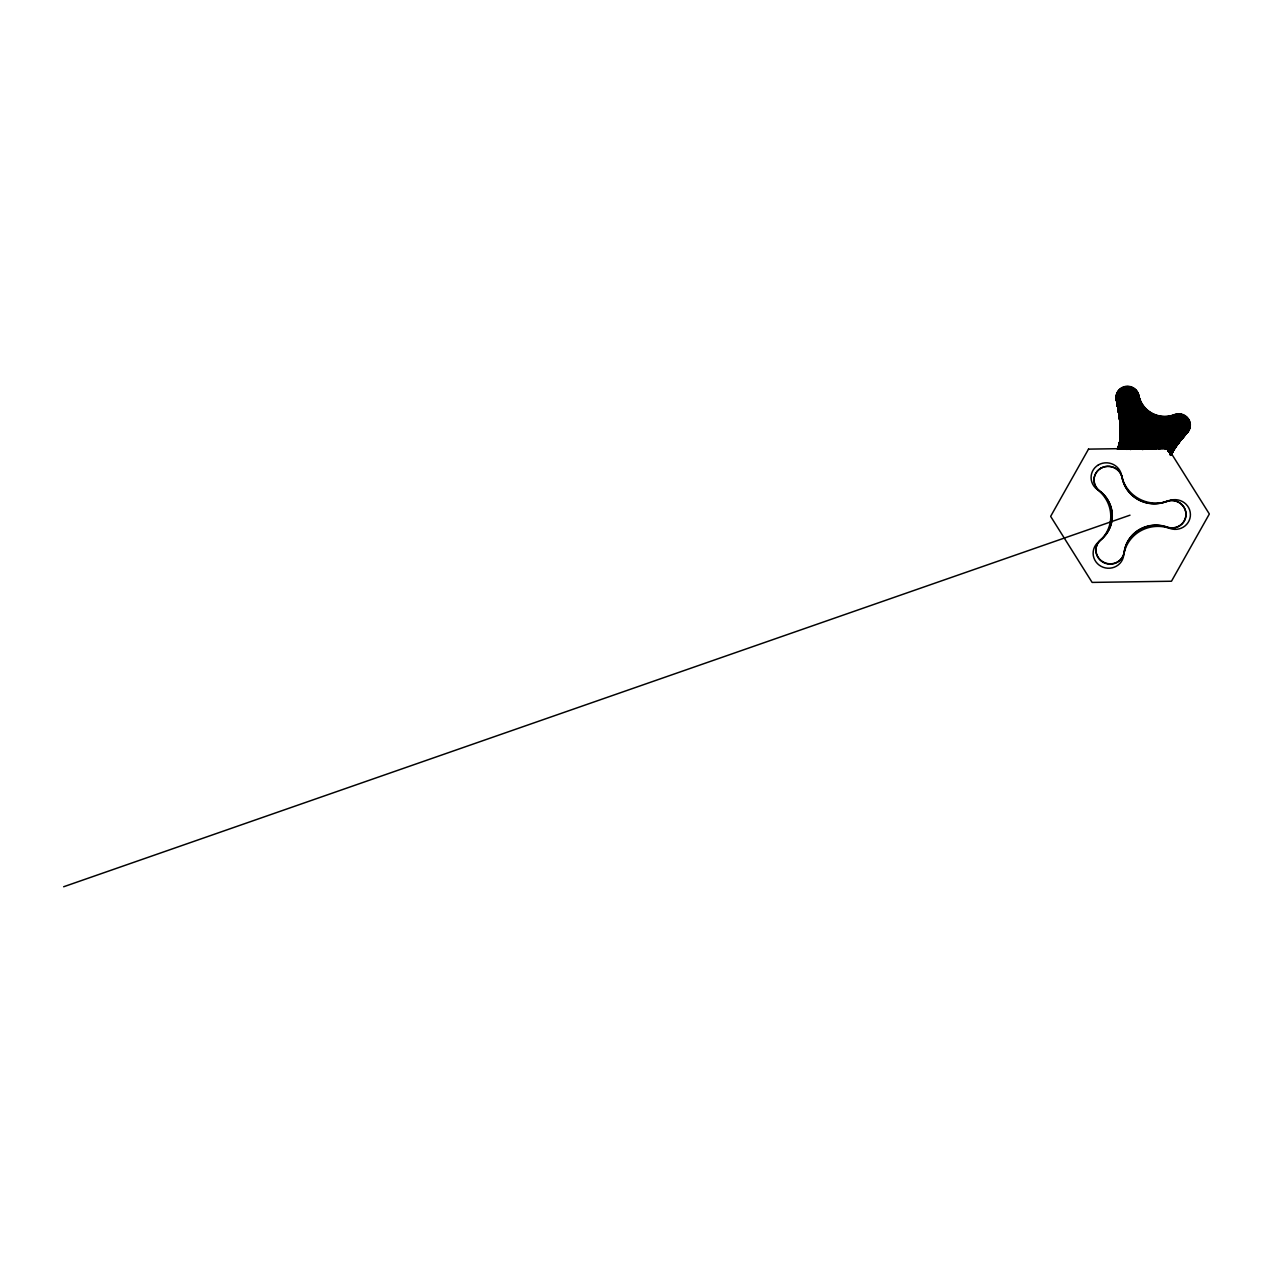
<?xml version="1.0" encoding="UTF-8"?>
<svg xmlns="http://www.w3.org/2000/svg" width="1273" height="1273" viewBox="0 0 1273 1273"><rect width="100%" height="100%" fill="white"/><g stroke="black" fill="none" stroke-linecap="round" stroke-linejoin="round"><path stroke-width="1.5" d="M63.65 886.756L1129.994 515.183M1121.29 448.733A8.72 8.434 9.6 0 1 1123.884 448.685A17.456 16.899 9.6 0 0 1122.722 447.969A7.67 7.431 9.6 0 1 1123.391 435.732A7.67 7.431 9.6 0 1 1134.927 440.84A17.456 16.899 9.6 0 0 1138.778 448.733M1120.733 448.717A8.688 8.418 9.6 0 1 1125.221 448.812M1119.683 448.828A8.64 8.37 9.6 0 1 1125.969 448.717M1126.7 448.669A8.593 8.322 9.6 0 0 1119.285 448.796A7.733 7.495 9.6 0 1 1124.6 439.153A7.733 7.495 9.6 0 1 1134.132 445.152A17.615 17.042 9.6 0 0 1135.277 448.796M1127.401 448.669A8.545 8.274 9.6 0 0 1118.903 448.812A7.765 7.511 9.6 0 1 1124.727 439.694A7.765 7.511 9.6 0 1 1134.004 445.773A17.663 17.09 9.6 0 0 1134.673 448.223M1118.537 448.844A8.497 8.227 9.6 0 1 1128.085 448.685M1118.712 448.542A8.45 8.179 9.6 0 1 1128.721 448.748M1118.315 448.764A8.434 8.163 9.6 0 1 1128.769 448.589M1150.267 448.605A20.989 20.32 9.6 0 1 1166.768 447.762A9.229 8.927 9.6 0 0 1179.069 439.233A9.229 8.927 9.6 0 0 1166.307 431.086A20.989 20.32 9.6 0 1 1137.648 415.698A9.229 8.927 9.6 0 0 1123.757 409.556A9.229 8.927 9.6 0 0 1122.977 424.259A20.989 20.32 9.6 0 1 1129.374 448.748A8.402 8.131 9.6 0 0 1118.394 448.621A7.797 7.543 9.6 0 1 1125.093 440.378A7.797 7.543 9.6 0 1 1133.845 446.568A17.742 17.17 9.6 0 0 1134.514 449.051M1118.012 448.86A8.386 8.115 9.6 0 1 1129.374 448.669M1118.187 448.542A8.338 8.068 9.6 0 1 1129.947 448.78A20.527 19.859 9.6 0 0 1123.152 426.169M1168.296 451.279A8.8 8.513 9.6 0 0 1176.618 441.047A8.8 8.513 9.6 0 0 1164.652 434.857A20.018 19.366 9.6 0 1 1137.314 420.185A8.8 8.513 9.6 0 0 1124.075 414.314A8.8 8.513 9.6 0 0 1123.327 428.349A20.018 19.366 9.6 0 1 1130.424 449.003A8.306 8.036 9.6 0 0 1117.933 448.653A7.877 7.622 9.6 0 1 1133.527 447.953A17.917 17.345 9.6 0 0 1133.813 449.21M1133.352 448.717A7.924 7.67 9.6 0 0 1117.71 448.971A8.274 8.02 9.6 0 1 1130.535 448.748M1133.129 448.526A7.956 7.702 9.6 0 0 1117.662 448.78A8.195 7.94 9.6 0 1 1131.124 448.557M1131.554 448.717A8.163 7.893 9.6 0 0 1117.471 448.939A8.004 7.749 9.6 0 1 1132.779 448.717M1132.063 448.542A8.099 7.829 9.6 0 0 1117.519 448.78A8.147 7.877 9.6 0 1 1131.904 449.051M1132.015 448.701A8.115 7.845 9.6 0 0 1117.439 448.955A8.052 7.797 9.6 0 1 1132.413 448.717M1133.304 448.908A7.94 7.686 9.6 0 0 1117.742 448.605A8.084 7.813 9.6 0 1 1132.365 448.892M1117.535 448.78A8.036 7.781 9.6 0 1 1132.461 448.526M1117.614 448.605A8.02 7.765 9.6 0 1 1132.731 448.892M1117.583 448.78A8.004 7.733 9.6 0 1 1132.827 448.526M1117.583 448.971A7.972 7.702 9.6 0 1 1133.081 448.717M1133.447 448.335A7.893 7.638 9.6 0 0 1117.853 448.589A8.243 7.972 9.6 0 1 1131.013 448.892A19.286 18.665 9.6 0 0 1123.518 431.802M1118.012 448.573A7.861 7.606 9.6 0 1 1133.575 447.762M1118.124 448.748A7.845 7.59 9.6 0 1 1125.157 441.094A7.845 7.59 9.6 0 1 1133.67 447.364A17.838 17.265 9.6 0 0 1133.957 448.621M1133.909 448.812A17.87 17.281 9.6 0 1 1133.622 447.555M1118.299 448.923A7.813 7.558 9.6 0 1 1124.982 440.76A7.813 7.558 9.6 0 1 1133.75 446.966M1134.466 449.242A17.758 17.186 9.6 0 1 1133.797 446.775A7.813 7.558 9.6 0 0 1125.03 440.569A7.813 7.558 9.6 0 0 1118.362 448.717M1118.553 448.876A7.797 7.543 9.6 0 1 1124.855 440.219A7.797 7.543 9.6 0 1 1133.877 446.377M1134.593 448.637A17.695 17.138 9.6 0 1 1133.925 446.171A7.781 7.527 9.6 0 0 1124.918 440.028A7.781 7.527 9.6 0 0 1118.617 448.669A8.481 8.195 9.6 0 1 1128.658 448.892A21.418 20.718 9.6 0 0 1122.802 422.604A9.404 9.102 9.6 0 1 1123.613 407.599A9.404 9.102 9.6 0 1 1137.776 413.868A21.418 20.718 9.6 0 0 1167.007 429.558A9.404 9.102 9.6 0 1 1180.023 437.88A9.404 9.102 9.6 0 1 1167.468 446.568A21.418 20.718 9.6 0 0 1147.689 449.162M1118.919 448.605A7.749 7.511 9.6 0 1 1124.791 439.487A7.749 7.511 9.6 0 1 1134.052 445.566A17.647 17.074 9.6 0 0 1135.182 449.21M1119.253 448.51A7.733 7.479 9.6 0 1 1124.648 438.946A7.733 7.479 9.6 0 1 1134.179 444.945A17.599 17.026 9.6 0 0 1135.309 448.589M1135.389 448.16A17.567 16.995 9.6 0 1 1134.259 444.532A7.718 7.479 9.6 0 0 1124.473 438.612A7.718 7.479 9.6 0 0 1119.556 448.621A11.33 10.964 9.6 0 1 1121.799 446.075A25.683 24.855 9.6 0 0 1120.797 407.551A11.282 10.916 9.6 0 1 1121.768 389.57A11.282 10.916 9.6 0 1 1138.746 397.081A25.683 24.855 9.6 0 0 1173.817 415.905A11.282 10.916 9.6 0 1 1189.412 425.866A11.282 10.916 9.6 0 1 1174.358 436.305M1119.842 448.908A7.718 7.463 9.6 0 1 1124.25 438.501A7.718 7.463 9.6 0 1 1134.307 444.325A17.551 16.995 9.6 0 0 1135.993 449.098M1120.224 448.971A7.702 7.463 9.6 0 1 1124.075 438.167A7.702 7.463 9.6 0 1 1134.386 443.895A17.536 16.963 9.6 0 0 1136.073 448.669M1136.025 448.892A17.536 16.979 9.6 0 1 1134.338 444.118M1120.272 448.764A7.702 7.447 9.6 0 1 1124.123 437.96A7.702 7.447 9.6 0 1 1134.418 443.688A17.52 16.963 9.6 0 0 1136.105 448.462M1120.686 448.796A7.686 7.447 9.6 0 1 1123.948 437.641A7.686 7.447 9.6 0 1 1134.498 443.259A17.504 16.931 9.6 0 0 1136.821 449.13M1120.733 448.573A7.686 7.447 9.6 0 1 1123.995 437.435A7.686 7.447 9.6 0 1 1134.545 443.052A17.488 16.931 9.6 0 0 1136.869 448.908M1136.9 448.685A17.488 16.931 9.6 0 1 1134.577 442.829A7.686 7.431 9.6 0 0 1123.773 437.323A7.686 7.431 9.6 0 0 1121.131 448.796A10.948 10.598 9.6 0 1 1122.197 447.666A24.823 24.028 9.6 0 0 1121.227 410.431A10.916 10.566 9.6 0 1 1122.15 393.039A10.916 10.566 9.6 0 1 1138.571 400.295A24.823 24.028 9.6 0 0 1172.481 418.499A10.916 10.566 9.6 0 1 1187.55 428.142A10.916 10.566 9.6 0 1 1173.006 438.23A24.823 24.028 9.6 0 0 1143.377 448.319A17.583 17.01 9.6 0 1 1135.516 437.116A7.733 7.479 9.6 0 0 1123.884 431.961A7.733 7.479 9.6 0 0 1123.216 444.277A17.583 17.01 9.6 0 1 1127.56 449.003M1121.593 448.78A7.686 7.431 9.6 0 1 1123.598 437.005A8.084 7.813 9.6 0 1 1124.298 424.1A8.084 7.813 9.6 0 1 1136.455 429.462A18.379 17.774 9.6 0 0 1161.549 442.94A8.084 7.813 9.6 0 1 1171.096 454.97A8.036 7.781 9.6 0 0 1161.39 443.418A18.299 17.711 9.6 0 1 1136.391 430.003A8.036 7.781 9.6 0 0 1124.298 424.641A8.036 7.781 9.6 0 0 1123.613 437.466A18.299 17.711 9.6 0 1 1130.504 448.526M1136.98 448.239A17.472 16.915 9.6 0 1 1134.657 442.399A7.686 7.431 9.6 0 0 1123.598 437.005A18.379 17.774 9.6 0 1 1130.726 449.385M1122.086 448.717A7.67 7.431 9.6 0 1 1123.438 436.703A7.67 7.431 9.6 0 1 1134.736 441.954A17.472 16.899 9.6 0 0 1137.776 448.86M1122.579 448.86A7.67 7.431 9.6 0 1 1123.232 436.623A7.67 7.431 9.6 0 1 1134.784 441.731A17.472 16.899 9.6 0 0 1137.823 448.637M1122.659 448.414A7.67 7.431 9.6 0 1 1123.311 436.178A7.67 7.431 9.6 0 1 1134.864 441.285A17.456 16.899 9.6 0 0 1138.698 449.178M1123.693 449.003A17.456 16.899 9.6 0 0 1122.691 448.191A7.67 7.431 9.6 0 1 1123.343 435.955A7.67 7.431 9.6 0 1 1134.895 441.063A17.456 16.899 9.6 0 0 1138.73 448.955M1135.007 440.394A7.67 7.431 9.6 0 0 1123.454 435.271A7.67 7.431 9.6 0 0 1122.802 447.507A17.472 16.899 9.6 0 1 1123.804 448.319A23.98 23.216 9.6 0 0 1121.624 413.295A10.55 10.2 9.6 0 1 1122.531 396.492A10.55 10.2 9.6 0 1 1138.396 403.509A23.98 23.216 9.6 0 0 1171.16 421.092A10.55 10.2 9.6 0 1 1185.72 430.401A10.55 10.2 9.6 0 1 1171.669 440.156A23.98 23.216 9.6 0 0 1144.093 448.335M1122.77 447.73A17.456 16.899 9.6 0 1 1123.773 448.542M1138.81 448.51A17.456 16.899 9.6 0 1 1134.975 440.617M1124.775 448.971A17.472 16.899 9.6 0 0 1122.834 447.284A7.67 7.431 9.6 0 1 1123.486 435.048A7.67 7.431 9.6 0 1 1135.039 440.156A17.472 16.899 9.6 0 0 1139.765 448.987M1122.866 447.062A7.686 7.431 9.6 0 1 1123.534 434.809A7.686 7.431 9.6 0 1 1135.086 439.933A17.472 16.915 9.6 0 0 1139.796 448.764M1122.913 446.823A17.472 16.915 9.6 0 1 1124.839 448.526M1124.871 448.287A17.488 16.915 9.6 0 0 1122.945 446.6A7.686 7.431 9.6 0 1 1123.598 434.348A8.259 7.988 9.6 0 1 1124.314 421.252A8.259 7.988 9.6 0 1 1136.741 426.741A18.793 18.188 9.6 0 0 1162.408 440.522M1139.876 448.319A17.488 16.915 9.6 0 1 1135.15 439.471A7.686 7.431 9.6 0 0 1123.598 434.348A18.793 18.188 9.6 0 1 1130.949 448.462A19.079 18.459 9.6 0 0 1123.566 432.852A8.386 8.115 9.6 0 1 1124.282 419.485A8.386 8.115 9.6 0 1 1136.9 425.071A19.079 18.459 9.6 0 0 1162.949 439.058A8.386 8.115 9.6 0 1 1173.626 442.972A8.386 8.115 9.6 0 1 1170.571 453.554M1125.778 449.003A17.488 16.931 9.6 0 0 1122.977 446.377A7.686 7.431 9.6 0 1 1123.629 434.125A8.274 8.02 9.6 0 1 1124.298 420.949A8.274 8.02 9.6 0 1 1136.757 426.471A18.84 18.236 9.6 0 0 1162.488 440.283A8.274 8.02 9.6 0 1 1170.524 454.254M1140.847 448.955A17.488 16.931 9.6 0 1 1135.198 439.233A7.686 7.431 9.6 0 0 1123.629 434.125A18.84 18.236 9.6 0 1 1130.965 448.239A19.445 18.809 9.6 0 0 1123.486 431.006A8.545 8.274 9.6 0 1 1124.218 417.385A8.545 8.274 9.6 0 1 1137.075 423.082A19.445 18.809 9.6 0 0 1163.617 437.339A8.545 8.274 9.6 0 1 1174.772 441.874A8.545 8.274 9.6 0 1 1170.253 452.663M1140.926 448.494A17.504 16.931 9.6 0 1 1135.261 438.771A7.686 7.447 9.6 0 0 1123.693 433.647A7.686 7.447 9.6 0 0 1123.025 445.916A17.504 16.931 9.6 0 1 1125.841 448.557M1170.348 453.968A8.338 8.068 9.6 0 0 1173.372 443.434A8.338 8.068 9.6 0 0 1162.758 439.551A18.984 18.363 9.6 0 1 1136.837 425.628A8.338 8.068 9.6 0 0 1124.282 420.074A8.338 8.068 9.6 0 0 1123.582 433.377A7.702 7.447 9.6 0 0 1123.057 445.677A17.52 16.947 9.6 0 1 1125.873 448.319M1123.725 433.409A7.702 7.447 9.6 0 1 1135.293 438.533A17.52 16.947 9.6 0 0 1141.976 449.083M1142.008 448.844A17.52 16.963 9.6 0 1 1135.341 438.294A7.702 7.447 9.6 0 0 1123.741 433.17A7.702 7.447 9.6 0 0 1123.088 445.455A17.52 16.963 9.6 0 1 1126.685 449.098A22.389 21.657 9.6 0 0 1122.388 418.96A9.834 9.516 9.6 0 1 1123.232 403.286A9.834 9.516 9.6 0 1 1138.03 409.842A22.389 21.657 9.6 0 0 1168.598 426.248A9.834 9.516 9.6 0 1 1182.187 434.936A9.834 9.516 9.6 0 1 1169.075 444.022A22.389 21.657 9.6 0 0 1145.668 449.003A17.631 17.058 9.6 0 1 1135.611 436.384A7.749 7.495 9.6 0 0 1123.948 431.229A7.749 7.495 9.6 0 0 1123.295 443.577A17.631 17.058 9.6 0 1 1127.639 448.303A22.23 21.514 9.6 0 0 1122.452 419.533A9.77 9.452 9.6 0 1 1123.279 403.955A9.77 9.452 9.6 0 1 1137.982 410.463A22.23 21.514 9.6 0 0 1168.343 426.757A9.77 9.452 9.6 0 1 1181.853 435.382A9.77 9.452 9.6 0 1 1168.821 444.42A22.23 21.514 9.6 0 0 1146.893 448.176M1123.152 444.977A7.718 7.463 9.6 0 1 1123.804 432.693A7.718 7.463 9.6 0 1 1135.405 437.832M1123.12 445.216A17.536 16.963 9.6 0 1 1126.716 448.86M1142.056 448.621A17.536 16.963 9.6 0 1 1135.373 438.071M1126.78 448.398A17.551 16.995 9.6 0 0 1123.168 444.754A7.718 7.463 9.6 0 1 1123.836 432.454A7.718 7.463 9.6 0 1 1135.436 437.594A17.551 16.995 9.6 0 0 1143.202 448.892M1127.528 449.242A17.567 16.995 9.6 0 0 1123.2 444.516A7.718 7.479 9.6 0 1 1123.852 432.215A7.718 7.479 9.6 0 1 1135.468 437.355A17.567 16.995 9.6 0 0 1143.249 448.653M1123.247 444.054A7.733 7.479 9.6 0 1 1123.9 431.722A7.733 7.479 9.6 0 1 1135.548 436.862A17.599 17.026 9.6 0 0 1144.443 448.844M1144.491 448.621A17.615 17.042 9.6 0 1 1135.58 436.623A7.733 7.495 9.6 0 0 1123.932 431.467A7.733 7.495 9.6 0 0 1123.263 443.816A17.615 17.042 9.6 0 1 1127.607 448.542A22.15 21.434 9.6 0 0 1122.484 419.804A9.738 9.42 9.6 0 1 1123.311 404.289A9.738 9.42 9.6 0 1 1137.967 410.765A22.15 21.434 9.6 0 0 1168.216 427.012A9.738 9.42 9.6 0 1 1181.678 435.621A9.738 9.42 9.6 0 1 1168.694 444.611A22.15 21.434 9.6 0 0 1146.83 448.351M1167.787 450.706A7.749 7.495 9.6 0 1 1168.216 451.088M1128.308 449.194A17.647 17.074 9.6 0 0 1123.311 443.338A7.749 7.511 9.6 0 1 1123.979 430.974A7.749 7.511 9.6 0 1 1135.643 436.146A17.647 17.074 9.6 0 0 1145.748 448.733A22.453 21.736 9.6 0 1 1169.203 443.831A9.866 9.547 9.6 0 0 1182.362 434.714A9.866 9.547 9.6 0 0 1168.725 425.994A22.453 21.736 9.6 0 1 1138.046 409.524A9.866 9.547 9.6 0 0 1123.2 402.952A9.866 9.547 9.6 0 0 1122.356 418.69A22.453 21.736 9.6 0 1 1126.685 449.019A22.532 21.816 9.6 0 0 1122.309 418.403A9.898 9.579 9.6 0 1 1123.152 402.618A9.898 9.579 9.6 0 1 1138.062 409.206A22.532 21.816 9.6 0 0 1168.837 425.723A9.898 9.579 9.6 0 1 1182.537 434.475A9.898 9.579 9.6 0 1 1169.33 443.641M1164.286 448.701A7.749 7.511 9.6 0 0 1160.849 448.733A20.336 19.668 9.6 0 0 1155.9 448.717M1167.85 450.467A7.749 7.511 9.6 0 1 1169.616 452.695M1135.675 435.891A7.765 7.511 9.6 0 0 1123.995 430.72A7.765 7.511 9.6 0 0 1123.343 443.099A17.663 17.09 9.6 0 1 1128.324 448.955M1147.053 448.748A17.679 17.106 9.6 0 1 1135.707 435.652A7.765 7.527 9.6 0 0 1124.027 430.481A7.765 7.527 9.6 0 0 1123.359 442.861A17.679 17.106 9.6 0 1 1128.355 448.733M1159.862 448.605A7.765 7.527 9.6 0 1 1170.571 454.922A8.179 7.924 9.6 0 0 1162.058 441.492A18.618 18.013 9.6 0 1 1136.63 427.839A8.179 7.924 9.6 0 0 1124.314 422.397A8.179 7.924 9.6 0 0 1123.613 435.446A18.618 18.013 9.6 0 1 1130.901 449.353A18.888 18.268 9.6 0 0 1123.598 433.886A8.306 8.036 9.6 0 1 1124.298 420.663A8.306 8.036 9.6 0 1 1136.789 426.184A18.888 18.268 9.6 0 0 1162.583 440.028A8.306 8.036 9.6 0 1 1170.635 454.047M1128.371 448.494A17.695 17.138 9.6 0 0 1123.375 442.622A7.781 7.527 9.6 0 1 1124.043 430.226A7.781 7.527 9.6 0 1 1135.755 435.398A17.695 17.138 9.6 0 0 1148.341 448.923M1158.701 448.812A17.695 17.138 9.6 0 0 1159.926 448.382A7.781 7.527 9.6 0 1 1170.683 455.257A8.099 7.829 9.6 0 0 1161.628 442.702A18.411 17.822 9.6 0 1 1136.487 429.208A8.099 7.829 9.6 0 0 1124.314 423.814A8.099 7.829 9.6 0 0 1123.613 436.719A18.411 17.822 9.6 0 1 1130.742 449.162A19.604 18.984 9.6 0 0 1123.438 430.21A8.625 8.338 9.6 0 1 1124.17 416.478A8.625 8.338 9.6 0 1 1137.139 422.222M1123.391 442.383A7.797 7.543 9.6 0 1 1124.059 429.972A7.797 7.543 9.6 0 1 1135.787 435.159A17.727 17.154 9.6 0 0 1148.389 448.701M1158.748 448.573A17.727 17.154 9.6 0 0 1159.989 448.144A7.797 7.543 9.6 0 1 1170.746 455.034M1135.818 434.905A7.797 7.543 9.6 0 0 1124.075 429.717A7.797 7.543 9.6 0 0 1123.407 442.145A17.742 17.17 9.6 0 1 1128.976 449.194M1160.053 447.905A7.797 7.543 9.6 0 1 1170.826 455.368M1129.008 448.955A17.758 17.186 9.6 0 0 1123.423 441.906A7.813 7.558 9.6 0 1 1124.091 429.462A7.813 7.558 9.6 0 1 1135.85 434.65A17.758 17.186 9.6 0 0 1160.117 447.682A7.813 7.558 9.6 0 1 1170.889 455.145A8.052 7.797 9.6 0 0 1161.469 443.179A18.331 17.742 9.6 0 1 1136.423 429.733A8.052 7.797 9.6 0 0 1124.298 424.37A8.052 7.797 9.6 0 0 1123.613 437.212A18.331 17.742 9.6 0 1 1130.519 448.303M1123.438 441.667A7.813 7.558 9.6 0 1 1124.107 429.192A7.813 7.558 9.6 0 1 1135.882 434.411A17.79 17.217 9.6 0 0 1160.18 447.444A7.813 7.558 9.6 0 1 1170.969 454.922A8.115 7.845 9.6 0 0 1161.708 442.463A18.459 17.854 9.6 0 1 1136.518 428.937A8.115 7.845 9.6 0 0 1124.314 423.527A8.115 7.845 9.6 0 0 1123.613 436.464M1129.056 448.494A17.806 17.233 9.6 0 0 1123.454 441.413A7.829 7.574 9.6 0 1 1124.123 428.937A7.829 7.574 9.6 0 1 1135.914 434.157A17.806 17.233 9.6 0 0 1160.244 447.205M1129.071 448.271A17.838 17.265 9.6 0 0 1123.47 441.174A7.845 7.59 9.6 0 1 1124.139 428.683A7.845 7.59 9.6 0 1 1135.946 433.902A17.838 17.265 9.6 0 0 1160.308 446.982A7.845 7.59 9.6 0 1 1171.08 455.034A8.02 7.765 9.6 0 0 1161.31 443.656M1129.581 449.003A17.886 17.313 9.6 0 0 1123.502 440.697A7.861 7.606 9.6 0 1 1124.17 428.158A7.861 7.606 9.6 0 1 1136.009 433.393M1135.977 433.647A17.87 17.281 9.6 0 0 1160.371 446.743A7.845 7.59 9.6 0 1 1171.065 455.368A7.988 7.718 9.6 0 0 1161.087 444.372A18.156 17.567 9.6 0 1 1136.28 431.07A7.988 7.718 9.6 0 0 1124.266 425.755A7.988 7.718 9.6 0 0 1123.598 438.469M1160.435 446.505A7.861 7.606 9.6 0 1 1171.16 455.145A8.004 7.733 9.6 0 0 1161.151 444.134A18.188 17.599 9.6 0 1 1136.312 430.799A8.004 7.733 9.6 0 0 1124.282 425.468A8.004 7.733 9.6 0 0 1123.598 438.214A18.188 17.599 9.6 0 1 1130.44 449.226M1129.612 448.78A17.917 17.345 9.6 0 0 1123.518 440.442A7.877 7.622 9.6 0 1 1124.186 427.887A7.877 7.622 9.6 0 1 1136.041 433.138A17.917 17.345 9.6 0 0 1160.499 446.266M1129.628 448.542A17.949 17.361 9.6 0 0 1123.534 440.203A7.893 7.638 9.6 0 1 1124.202 427.633A7.893 7.638 9.6 0 1 1136.073 432.884A17.949 17.361 9.6 0 0 1160.578 446.027A7.893 7.638 9.6 0 1 1171.192 455.257A7.956 7.702 9.6 0 0 1160.928 444.85A18.093 17.504 9.6 0 1 1136.216 431.595A7.956 7.702 9.6 0 0 1124.25 426.296A7.956 7.702 9.6 0 0 1123.582 438.962M1129.644 448.303A17.965 17.392 9.6 0 0 1123.534 439.949A7.893 7.638 9.6 0 1 1124.218 427.362A7.893 7.638 9.6 0 1 1136.105 432.629A17.965 17.392 9.6 0 0 1160.642 445.805A7.893 7.638 9.6 0 1 1171.271 455.034A7.972 7.702 9.6 0 0 1161.008 444.611A18.124 17.536 9.6 0 1 1136.248 431.324M1160.721 445.566A17.997 17.424 9.6 0 1 1136.137 432.359A7.909 7.654 9.6 0 0 1124.218 427.091A7.909 7.654 9.6 0 0 1123.55 439.71A17.997 17.424 9.6 0 1 1130.042 449.321A20.336 19.668 9.6 0 0 1123.216 426.996A8.943 8.64 9.6 0 1 1123.979 412.754A8.943 8.64 9.6 0 1 1137.426 418.706A20.336 19.668 9.6 0 0 1165.193 433.6M1160.785 445.327A7.924 7.67 9.6 0 1 1171.271 455.129M1136.168 432.104A7.924 7.67 9.6 0 0 1124.234 426.837A7.924 7.67 9.6 0 0 1123.566 439.456A18.029 17.456 9.6 0 1 1130.074 449.098A20.4 19.732 9.6 0 0 1123.2 426.726A8.959 8.672 9.6 0 1 1123.964 412.436A8.959 8.672 9.6 0 1 1137.441 418.403A20.4 19.732 9.6 0 0 1165.304 433.345A8.959 8.672 9.6 0 1 1177.605 440.299A8.959 8.672 9.6 0 1 1167.675 450.021M1130.09 448.86A18.061 17.472 9.6 0 0 1123.566 439.217A7.94 7.686 9.6 0 1 1124.25 426.566A7.94 7.686 9.6 0 1 1136.184 431.849A18.061 17.472 9.6 0 0 1160.865 445.089A7.94 7.686 9.6 0 1 1171.367 454.907A8.004 7.749 9.6 0 0 1161.231 443.895A18.22 17.631 9.6 0 1 1136.343 430.529A8.004 7.749 9.6 0 0 1124.282 425.198A8.004 7.749 9.6 0 0 1123.598 437.976A18.22 17.631 9.6 0 1 1130.472 448.987M1123.582 438.724A18.124 17.536 9.6 0 1 1130.122 448.398M1136.375 430.274A8.02 7.765 9.6 0 0 1124.298 424.927A8.02 7.765 9.6 0 0 1123.613 437.721A18.268 17.679 9.6 0 1 1130.488 448.764M1130.774 448.701A18.49 17.902 9.6 0 0 1123.613 436.209A8.131 7.861 9.6 0 1 1124.314 423.257A8.131 7.861 9.6 0 1 1136.534 428.667A18.49 17.902 9.6 0 0 1161.803 442.224A8.131 7.861 9.6 0 1 1170.603 455.193M1136.566 428.396A8.147 7.877 9.6 0 0 1124.314 422.97A8.147 7.877 9.6 0 0 1123.613 435.955A18.538 17.933 9.6 0 1 1130.79 448.478A19.779 19.143 9.6 0 0 1123.391 429.415A8.688 8.418 9.6 0 1 1124.139 415.555A8.688 8.418 9.6 0 1 1137.219 421.347A19.779 19.143 9.6 0 0 1164.238 435.843A8.688 8.418 9.6 0 1 1175.902 441.365A8.688 8.418 9.6 0 1 1169.123 451.963M1136.598 428.11A18.57 17.981 9.6 0 0 1161.963 441.731A8.163 7.893 9.6 0 1 1170.364 455.161M1161.883 441.97A8.147 7.877 9.6 0 1 1170.714 454.986M1170.364 453.22A8.45 8.179 9.6 0 0 1174.136 442.543A8.45 8.179 9.6 0 0 1163.236 438.326A19.238 18.602 9.6 0 1 1136.964 424.227A8.45 8.179 9.6 0 0 1124.25 418.594A8.45 8.179 9.6 0 0 1123.534 432.072A19.238 18.602 9.6 0 1 1130.917 449.21A18.665 18.061 9.6 0 0 1123.613 435.175A8.195 7.94 9.6 0 1 1124.314 422.111A8.195 7.94 9.6 0 1 1136.646 427.569A18.665 18.061 9.6 0 0 1162.138 441.254A8.195 7.94 9.6 0 1 1170.571 454.732M1123.613 434.92A8.227 7.956 9.6 0 1 1124.314 421.824A8.227 7.956 9.6 0 1 1136.678 427.298A18.697 18.093 9.6 0 0 1162.217 440.999A8.227 7.956 9.6 0 1 1170.683 454.525M1170.603 452.806A8.497 8.227 9.6 0 0 1174.374 442.065A8.497 8.227 9.6 0 0 1163.427 437.832A19.334 18.713 9.6 0 1 1137.028 423.654A8.497 8.227 9.6 0 0 1124.234 417.99A8.497 8.227 9.6 0 0 1123.502 431.547A19.334 18.713 9.6 0 1 1130.933 448.764A18.745 18.14 9.6 0 0 1123.613 434.666A8.243 7.972 9.6 0 1 1124.314 421.538A8.243 7.972 9.6 0 1 1136.709 427.028A18.745 18.14 9.6 0 0 1162.313 440.76A8.243 7.972 9.6 0 1 1170.301 454.684M1123.582 433.632A18.936 18.315 9.6 0 1 1130.981 449.146M1136.821 425.914A18.936 18.315 9.6 0 0 1162.679 439.79A8.322 8.052 9.6 0 1 1170.746 453.84M1130.997 448.717A19.031 18.411 9.6 0 0 1123.566 433.106A8.37 8.099 9.6 0 1 1124.282 419.788A8.37 8.099 9.6 0 1 1136.869 425.357A19.031 18.411 9.6 0 0 1162.854 439.296A8.37 8.099 9.6 0 1 1173.499 443.195A8.37 8.099 9.6 0 1 1170.46 453.761M1131.029 448.271A19.127 18.506 9.6 0 0 1123.55 432.597A8.402 8.131 9.6 0 1 1124.266 419.199A8.402 8.131 9.6 0 1 1136.916 424.784A19.127 18.506 9.6 0 0 1163.045 438.803A8.402 8.131 9.6 0 1 1173.738 442.733A8.402 8.131 9.6 0 1 1170.683 453.331M1123.534 432.327A8.434 8.163 9.6 0 1 1124.266 418.897A8.434 8.163 9.6 0 1 1136.948 424.514A19.175 18.554 9.6 0 0 1163.14 438.564A8.434 8.163 9.6 0 1 1173.865 442.495A8.434 8.163 9.6 0 1 1170.794 453.124M1163.331 438.071A19.286 18.665 9.6 0 1 1136.996 423.941M1123.502 431.276A8.529 8.243 9.6 0 1 1124.218 417.687A8.529 8.243 9.6 0 1 1137.044 423.368A19.381 18.761 9.6 0 0 1163.522 437.578A8.529 8.243 9.6 0 1 1174.502 441.826A8.529 8.243 9.6 0 1 1170.714 452.599M1130.726 449.512A19.493 18.872 9.6 0 0 1123.47 430.751A8.577 8.29 9.6 0 1 1124.202 417.083A8.577 8.29 9.6 0 1 1137.091 422.795A19.493 18.872 9.6 0 0 1163.729 437.085M1123.454 430.481A8.593 8.322 9.6 0 1 1124.186 416.78A8.593 8.322 9.6 0 1 1137.123 422.509A19.556 18.92 9.6 0 0 1163.824 436.846A8.593 8.322 9.6 0 1 1175.154 441.699A8.593 8.322 9.6 0 1 1169.903 452.472M1164.031 436.337A19.668 19.031 9.6 0 1 1137.171 421.936A8.64 8.37 9.6 0 0 1124.154 416.176A8.64 8.37 9.6 0 0 1123.423 429.956A19.668 19.031 9.6 0 1 1130.742 448.876M1163.92 436.591A8.625 8.338 9.6 0 1 1175.393 441.763A8.625 8.338 9.6 0 1 1169.41 452.44M1169.012 452.154A8.672 8.386 9.6 0 0 1175.759 441.588A8.672 8.386 9.6 0 0 1164.127 436.098A19.716 19.079 9.6 0 1 1137.187 421.634A8.672 8.386 9.6 0 0 1124.154 415.873A8.672 8.386 9.6 0 0 1123.407 429.685M1130.758 448.239A19.843 19.206 9.6 0 0 1123.375 429.144A8.72 8.434 9.6 0 1 1124.123 415.253A8.72 8.434 9.6 0 1 1137.235 421.061A19.843 19.206 9.6 0 0 1164.334 435.605A8.72 8.434 9.6 0 1 1176.029 441.126A8.72 8.434 9.6 0 1 1169.25 451.756M1130.424 449.417A19.891 19.254 9.6 0 0 1123.359 428.874A8.752 8.465 9.6 0 1 1124.107 414.934A8.752 8.465 9.6 0 1 1137.266 420.758A19.891 19.254 9.6 0 0 1164.445 435.35M1123.343 428.619A8.768 8.481 9.6 0 1 1124.091 414.632A8.768 8.481 9.6 0 1 1137.282 420.472A19.954 19.318 9.6 0 0 1164.54 435.095A8.768 8.481 9.6 0 1 1176.316 440.665A8.768 8.481 9.6 0 1 1169.489 451.358M1123.295 428.078A8.831 8.545 9.6 0 1 1124.059 414.011A8.831 8.545 9.6 0 1 1137.33 419.883A20.082 19.429 9.6 0 0 1164.763 434.602A8.831 8.545 9.6 0 1 1176.825 441.126A8.831 8.545 9.6 0 1 1167.755 451.072M1130.44 448.589A20.145 19.493 9.6 0 0 1123.279 427.808A8.847 8.561 9.6 0 1 1124.043 413.693A8.847 8.561 9.6 0 1 1137.362 419.581A20.145 19.493 9.6 0 0 1164.859 434.348A8.847 8.561 9.6 0 1 1176.968 440.904A8.847 8.561 9.6 0 1 1167.882 450.865M1130.44 448.382A20.209 19.556 9.6 0 0 1123.263 427.537A8.879 8.593 9.6 0 1 1124.011 413.375A8.879 8.593 9.6 0 1 1137.378 419.294A20.209 19.556 9.6 0 0 1164.97 434.109A8.879 8.593 9.6 0 1 1177.111 440.665A8.879 8.593 9.6 0 1 1167.993 450.674M1130.44 448.176A20.273 19.604 9.6 0 0 1123.232 427.267A8.911 8.625 9.6 0 1 1123.995 413.073A8.911 8.625 9.6 0 1 1137.394 418.992A20.273 19.604 9.6 0 0 1165.081 433.854A8.911 8.625 9.6 0 1 1177.254 440.442A8.911 8.625 9.6 0 1 1168.105 450.467M1154.356 448.796A20.4 19.732 9.6 0 1 1162.551 448.701M1129.978 448.955A20.463 19.795 9.6 0 0 1123.168 426.455A8.991 8.704 9.6 0 1 1123.948 412.118A8.991 8.704 9.6 0 1 1137.473 418.101A20.463 19.795 9.6 0 0 1165.416 433.106M1167.914 449.624A9.022 8.736 9.6 0 0 1177.907 439.837A9.022 8.736 9.6 0 0 1165.511 432.852A20.527 19.859 9.6 0 1 1137.489 417.799M1152.908 448.796A20.527 19.859 9.6 0 1 1164.381 448.653M1129.978 448.557A20.591 19.922 9.6 0 0 1123.12 425.898A9.054 8.752 9.6 0 1 1123.9 411.481A9.054 8.752 9.6 0 1 1137.505 417.512A20.591 19.922 9.6 0 0 1165.638 432.597A9.054 8.752 9.6 0 1 1178.05 439.615A9.054 8.752 9.6 0 1 1168.041 449.417M1152.972 448.605A20.591 19.922 9.6 0 1 1166.068 448.955M1129.978 448.351A20.654 19.986 9.6 0 0 1123.104 425.628A9.07 8.784 9.6 0 1 1123.884 411.163A9.07 8.784 9.6 0 1 1137.537 417.21A20.654 19.986 9.6 0 0 1165.75 432.343A9.07 8.784 9.6 0 1 1178.209 439.392A9.07 8.784 9.6 0 1 1168.153 449.226M1151.54 448.733A20.718 20.05 9.6 0 1 1166.307 448.557A9.102 8.816 9.6 0 0 1178.448 440.14A9.102 8.816 9.6 0 0 1165.861 432.088A20.718 20.05 9.6 0 1 1137.553 416.908A9.102 8.816 9.6 0 0 1123.852 410.845A9.102 8.816 9.6 0 0 1123.072 425.357A20.718 20.05 9.6 0 1 1129.978 448.144M1129.39 449.337A20.782 20.113 9.6 0 0 1123.057 425.087A9.134 8.847 9.6 0 1 1123.836 410.527A9.134 8.847 9.6 0 1 1137.585 416.605A20.782 20.113 9.6 0 0 1165.973 431.833A9.134 8.847 9.6 0 1 1178.591 439.917A9.134 8.847 9.6 0 1 1166.418 448.351A20.782 20.113 9.6 0 0 1151.619 448.542M1129.39 449.13A20.861 20.177 9.6 0 0 1123.025 424.8A9.166 8.863 9.6 0 1 1123.804 410.192A9.166 8.863 9.6 0 1 1137.601 416.303A20.861 20.177 9.6 0 0 1166.084 431.595A9.166 8.863 9.6 0 1 1178.75 439.694A9.166 8.863 9.6 0 1 1166.529 448.16A20.861 20.177 9.6 0 0 1150.14 449.003M1129.39 448.939A20.925 20.241 9.6 0 0 1122.993 424.53A9.197 8.895 9.6 0 1 1123.788 409.874A9.197 8.895 9.6 0 1 1137.616 416A20.925 20.241 9.6 0 0 1166.195 431.34A9.197 8.895 9.6 0 1 1178.909 439.456A9.197 8.895 9.6 0 1 1166.641 447.953M1129.374 448.542A21.052 20.384 9.6 0 0 1122.945 423.989A9.261 8.959 9.6 0 1 1123.741 409.222A9.261 8.959 9.6 0 1 1137.664 415.396A21.052 20.384 9.6 0 0 1166.434 430.831A9.261 8.959 9.6 0 1 1179.228 439.01A9.261 8.959 9.6 0 1 1166.88 447.571A21.052 20.384 9.6 0 0 1150.331 448.414M1129.374 448.351A21.132 20.448 9.6 0 0 1122.913 423.702A9.293 8.991 9.6 0 1 1123.709 408.904A9.293 8.991 9.6 0 1 1137.68 415.093A21.132 20.448 9.6 0 0 1166.545 430.576A9.293 8.991 9.6 0 1 1179.371 438.787A9.293 8.991 9.6 0 1 1166.991 447.364A21.132 20.448 9.6 0 0 1148.898 449.019M1129.358 448.16A21.195 20.511 9.6 0 0 1122.897 423.432A9.325 9.022 9.6 0 1 1123.693 408.585A9.325 9.022 9.6 0 1 1137.712 414.775A21.195 20.511 9.6 0 0 1166.657 430.322M1148.962 448.828A21.195 20.511 9.6 0 1 1167.118 447.173M1128.658 449.337A21.275 20.591 9.6 0 0 1122.866 423.161A9.357 9.054 9.6 0 1 1123.661 408.251A9.357 9.054 9.6 0 1 1137.728 414.473A21.275 20.591 9.6 0 0 1166.784 430.067A9.357 9.054 9.6 0 1 1179.705 438.326A9.357 9.054 9.6 0 1 1167.23 446.966A21.275 20.591 9.6 0 0 1149.026 448.621A21.339 20.654 9.6 0 1 1167.357 446.775A9.372 9.07 9.6 0 0 1179.864 438.103A9.372 9.07 9.6 0 0 1166.895 429.813A21.339 20.654 9.6 0 1 1137.744 414.171A9.372 9.07 9.6 0 0 1123.629 407.933A9.372 9.07 9.6 0 0 1122.834 422.875A21.339 20.654 9.6 0 1 1128.642 449.146M1128.626 448.764A21.482 20.798 9.6 0 0 1122.77 422.318A9.436 9.134 9.6 0 1 1123.582 407.265A9.436 9.134 9.6 0 1 1137.791 413.566A21.482 20.798 9.6 0 0 1167.134 429.303A9.436 9.134 9.6 0 1 1180.182 437.657A9.436 9.134 9.6 0 1 1167.596 446.377A21.482 20.798 9.6 0 0 1147.753 448.971M1128.61 448.573A21.561 20.861 9.6 0 0 1122.738 422.047A9.468 9.166 9.6 0 1 1123.55 406.946A9.468 9.166 9.6 0 1 1137.807 413.248A21.561 20.861 9.6 0 0 1167.246 429.049A9.468 9.166 9.6 0 1 1180.342 437.419A9.468 9.166 9.6 0 1 1167.707 446.186A21.561 20.861 9.6 0 0 1147.8 448.796M1122.675 421.49A9.532 9.229 9.6 0 1 1123.502 406.278A9.532 9.229 9.6 0 1 1137.855 412.627A21.705 21.005 9.6 0 0 1167.484 428.54M1122.706 421.761A21.625 20.925 9.6 0 1 1128.61 448.382M1137.823 412.945A21.625 20.925 9.6 0 0 1167.373 428.794A9.5 9.197 9.6 0 1 1180.517 437.196A9.5 9.197 9.6 0 1 1167.834 445.98M1147.912 448.414A21.705 21.005 9.6 0 1 1167.962 445.789M1127.767 449.353A21.784 21.068 9.6 0 0 1122.643 421.204A9.579 9.261 9.6 0 1 1123.47 405.96A9.579 9.261 9.6 0 1 1137.871 412.325A21.784 21.068 9.6 0 0 1167.612 428.285A9.579 9.261 9.6 0 1 1180.835 436.75A9.579 9.261 9.6 0 1 1168.073 445.598A21.784 21.068 9.6 0 0 1147.96 448.223M1127.751 449.162A21.848 21.148 9.6 0 0 1122.611 420.933A9.611 9.293 9.6 0 1 1123.438 405.626A9.611 9.293 9.6 0 1 1137.887 412.022A21.848 21.148 9.6 0 0 1167.739 428.03A9.611 9.293 9.6 0 1 1181.01 436.512A9.611 9.293 9.6 0 1 1168.2 445.391A21.848 21.148 9.6 0 0 1146.639 449.083M1127.735 448.987A21.927 21.211 9.6 0 0 1122.579 420.647A9.643 9.325 9.6 0 1 1123.407 405.291A9.643 9.325 9.6 0 1 1137.903 411.704A21.927 21.211 9.6 0 0 1167.85 427.776A9.643 9.325 9.6 0 1 1181.169 436.289A9.643 9.325 9.6 0 1 1168.328 445.2A21.927 21.211 9.6 0 0 1146.687 448.908M1127.719 448.796A22.007 21.291 9.6 0 0 1122.547 420.376A9.675 9.357 9.6 0 1 1123.375 404.957A9.675 9.357 9.6 0 1 1137.935 411.402A22.007 21.291 9.6 0 0 1167.977 427.521A9.675 9.357 9.6 0 1 1181.344 436.066A9.675 9.357 9.6 0 1 1168.455 445.009A22.007 21.291 9.6 0 0 1146.734 448.717M1127.703 448.621A22.071 21.37 9.6 0 0 1122.515 420.09A9.707 9.388 9.6 0 1 1123.343 404.623A9.707 9.388 9.6 0 1 1137.951 411.084A22.071 21.37 9.6 0 0 1168.105 427.267A9.707 9.388 9.6 0 1 1181.503 435.843A9.707 9.388 9.6 0 1 1168.582 444.802A22.071 21.37 9.6 0 0 1146.782 448.542M1126.716 449.385A22.309 21.577 9.6 0 0 1122.42 419.247A9.802 9.484 9.6 0 1 1123.263 403.621A9.802 9.484 9.6 0 1 1137.998 410.145A22.309 21.577 9.6 0 0 1168.471 426.503A9.802 9.484 9.6 0 1 1182.012 435.159A9.802 9.484 9.6 0 1 1168.948 444.229A22.309 21.577 9.6 0 0 1145.62 449.178M1145.795 448.462A22.612 21.88 9.6 0 1 1169.457 443.45A9.945 9.611 9.6 0 0 1182.712 434.252A9.945 9.611 9.6 0 0 1168.964 425.468A22.612 21.88 9.6 0 1 1138.078 408.904A9.945 9.611 9.6 0 0 1123.12 402.284A9.945 9.611 9.6 0 0 1122.277 418.117A22.612 21.88 9.6 0 1 1126.637 448.669M1126.621 448.494A22.691 21.959 9.6 0 0 1122.245 417.83A9.977 9.659 9.6 0 1 1123.088 401.934A9.977 9.659 9.6 0 1 1138.094 408.585A22.691 21.959 9.6 0 0 1169.091 425.214A9.977 9.659 9.6 0 1 1182.888 434.029A9.977 9.659 9.6 0 1 1169.585 443.243M1126.589 448.319A22.771 22.039 9.6 0 0 1122.213 417.56A10.009 9.691 9.6 0 1 1123.057 401.6A10.009 9.691 9.6 0 1 1138.126 408.267A22.771 22.039 9.6 0 0 1169.219 424.959M1144.698 449.242A22.85 22.118 9.6 0 1 1169.839 442.861A10.041 9.723 9.6 0 0 1183.222 433.568A10.041 9.723 9.6 0 0 1169.346 424.705A22.85 22.118 9.6 0 1 1138.142 407.949A10.041 9.723 9.6 0 0 1123.025 401.266A10.041 9.723 9.6 0 0 1122.165 417.273A22.85 22.118 9.6 0 1 1126.573 448.144M1125.491 449.242A22.93 22.182 9.6 0 0 1122.134 416.987A10.073 9.754 9.6 0 1 1122.993 400.931A10.073 9.754 9.6 0 1 1138.157 407.631A22.93 22.182 9.6 0 0 1169.473 424.45A10.073 9.754 9.6 0 1 1183.397 433.345A10.073 9.754 9.6 0 1 1169.967 442.67A22.93 22.182 9.6 0 0 1144.729 449.067M1122.102 416.701A10.12 9.786 9.6 0 1 1122.961 400.581A10.12 9.786 9.6 0 1 1138.173 407.328A23.009 22.262 9.6 0 0 1169.601 424.195A10.12 9.786 9.6 0 1 1183.588 433.122A10.12 9.786 9.6 0 1 1170.094 442.463M1125.427 448.892A23.089 22.341 9.6 0 0 1122.054 416.43A10.152 9.818 9.6 0 1 1122.929 400.247A10.152 9.818 9.6 0 1 1138.189 407.01A23.089 22.341 9.6 0 0 1169.728 423.925A10.152 9.818 9.6 0 1 1183.763 432.9A10.152 9.818 9.6 0 1 1170.221 442.272A23.089 22.341 9.6 0 0 1144.825 448.733M1125.412 448.733A23.169 22.421 9.6 0 0 1122.022 416.144A10.184 9.85 9.6 0 1 1122.897 399.913A10.184 9.85 9.6 0 1 1138.221 406.692A23.169 22.421 9.6 0 0 1169.855 423.67A10.184 9.85 9.6 0 1 1183.938 432.677A10.184 9.85 9.6 0 1 1170.364 442.081A23.169 22.421 9.6 0 0 1144.857 448.557M1121.99 415.857A10.216 9.882 9.6 0 1 1122.85 399.563A10.216 9.882 9.6 0 1 1138.237 406.373A23.248 22.5 9.6 0 0 1169.982 423.416M1125.348 448.382A23.328 22.58 9.6 0 0 1121.943 415.571A10.248 9.929 9.6 0 1 1122.818 399.229A10.248 9.929 9.6 0 1 1138.253 406.055A23.328 22.58 9.6 0 0 1170.11 423.161A10.248 9.929 9.6 0 1 1184.288 432.215A10.248 9.929 9.6 0 1 1170.619 441.699A23.328 22.58 9.6 0 0 1144.936 448.223M1144.904 448.382A23.248 22.5 9.6 0 1 1170.492 441.89M1125.332 448.207A23.407 22.659 9.6 0 0 1121.911 415.284A10.295 9.961 9.6 0 1 1122.786 398.879A10.295 9.961 9.6 0 1 1138.269 405.737A23.407 22.659 9.6 0 0 1170.237 422.907A10.295 9.961 9.6 0 1 1184.463 431.993A10.295 9.961 9.6 0 1 1170.746 441.508M1143.87 449.321A23.487 22.739 9.6 0 1 1170.874 441.301A10.327 9.993 9.6 0 0 1184.638 431.77A10.327 9.993 9.6 0 0 1170.38 422.636A23.487 22.739 9.6 0 1 1138.285 405.419A10.327 9.993 9.6 0 0 1122.754 398.544A10.327 9.993 9.6 0 0 1121.863 414.998A23.487 22.739 9.6 0 1 1124.107 449.258M1124.075 449.098A23.582 22.819 9.6 0 0 1121.831 414.712A10.359 10.025 9.6 0 1 1122.706 398.194A10.359 10.025 9.6 0 1 1138.301 405.1A23.582 22.819 9.6 0 0 1170.508 422.381A10.359 10.025 9.6 0 1 1184.829 431.531A10.359 10.025 9.6 0 1 1171.017 441.11A23.582 22.819 9.6 0 0 1143.902 449.162M1124.043 448.939A23.662 22.898 9.6 0 0 1121.784 414.425A10.391 10.057 9.6 0 1 1122.675 397.86A10.391 10.057 9.6 0 1 1138.317 404.782A23.662 22.898 9.6 0 0 1170.635 422.127A10.391 10.057 9.6 0 1 1185.004 431.308A10.391 10.057 9.6 0 1 1171.144 440.919M1124.011 448.764A23.741 22.978 9.6 0 0 1121.752 414.155A10.439 10.104 9.6 0 1 1122.643 397.51A10.439 10.104 9.6 0 1 1138.348 404.464A23.741 22.978 9.6 0 0 1170.762 421.872A10.439 10.104 9.6 0 1 1185.179 431.086A10.439 10.104 9.6 0 1 1171.271 440.729A23.741 22.978 9.6 0 0 1143.981 448.828M1121.704 413.868A10.47 10.136 9.6 0 1 1122.611 397.176A10.47 10.136 9.6 0 1 1138.364 404.146A23.821 23.057 9.6 0 0 1170.889 421.602A10.47 10.136 9.6 0 1 1185.37 430.863A10.47 10.136 9.6 0 1 1171.415 440.538A23.821 23.057 9.6 0 0 1144.013 448.669M1123.948 448.43A23.901 23.137 9.6 0 0 1121.672 413.582A10.502 10.168 9.6 0 1 1122.563 396.826A10.502 10.168 9.6 0 1 1138.38 403.827A23.901 23.137 9.6 0 0 1171.033 421.347M1121.593 413.009A10.582 10.232 9.6 0 1 1122.5 396.142A10.582 10.232 9.6 0 1 1138.412 403.191A24.076 23.296 9.6 0 0 1171.287 420.838A10.582 10.232 9.6 0 1 1185.911 430.179A10.582 10.232 9.6 0 1 1171.812 439.949M1122.531 449.098A24.155 23.375 9.6 0 0 1121.545 412.723A10.614 10.279 9.6 0 1 1122.452 395.792A10.614 10.279 9.6 0 1 1138.428 402.873A24.155 23.375 9.6 0 0 1171.415 420.567A10.614 10.279 9.6 0 1 1186.086 429.956A10.614 10.279 9.6 0 1 1171.94 439.758A24.155 23.375 9.6 0 0 1144.172 448.001M1122.5 448.939A24.235 23.455 9.6 0 0 1121.513 412.436A10.645 10.311 9.6 0 1 1122.42 395.457A10.645 10.311 9.6 0 1 1138.444 402.539A24.235 23.455 9.6 0 0 1171.558 420.313M1172.067 439.567A24.235 23.455 9.6 0 0 1143.138 449.417A24.314 23.535 9.6 0 1 1172.21 439.376A10.693 10.343 9.6 0 0 1186.452 429.494A10.693 10.343 9.6 0 0 1171.685 420.058A24.314 23.535 9.6 0 1 1138.46 402.22A10.693 10.343 9.6 0 0 1122.388 395.107A10.693 10.343 9.6 0 0 1121.465 412.15A24.314 23.535 9.6 0 1 1122.468 448.78M1143.202 449.098A24.41 23.614 9.6 0 1 1172.338 439.185A10.725 10.375 9.6 0 0 1186.643 429.272A10.725 10.375 9.6 0 0 1171.812 419.788A24.41 23.614 9.6 0 1 1138.476 401.902A10.725 10.375 9.6 0 0 1122.34 394.757A10.725 10.375 9.6 0 0 1121.433 411.863A24.41 23.614 9.6 0 1 1122.42 448.621A24.489 23.694 9.6 0 0 1121.386 411.577A10.757 10.423 9.6 0 1 1122.309 394.423A10.757 10.423 9.6 0 1 1138.508 401.584A24.489 23.694 9.6 0 0 1171.94 419.533M1143.234 448.955A24.489 23.694 9.6 0 1 1172.481 438.994M1121.752 448.828A10.805 10.455 9.6 0 1 1122.34 448.303A24.569 23.773 9.6 0 0 1121.338 411.29A10.805 10.455 9.6 0 1 1122.261 394.073A10.805 10.455 9.6 0 1 1138.523 401.266A24.569 23.773 9.6 0 0 1172.083 419.278A10.805 10.455 9.6 0 1 1187.009 428.826A10.805 10.455 9.6 0 1 1172.608 438.803M1122.309 448.144A24.664 23.853 9.6 0 0 1121.306 411.004A10.836 10.486 9.6 0 1 1122.229 393.723A10.836 10.486 9.6 0 1 1138.539 400.947A24.664 23.853 9.6 0 0 1172.21 419.024A10.836 10.486 9.6 0 1 1187.184 428.587A10.836 10.486 9.6 0 1 1172.735 438.612A24.664 23.853 9.6 0 0 1143.313 448.637A24.744 23.948 9.6 0 1 1172.879 438.421A10.868 10.518 9.6 0 0 1187.375 428.365A10.868 10.518 9.6 0 0 1172.338 418.753A24.744 23.948 9.6 0 1 1138.555 400.629A10.868 10.518 9.6 0 0 1122.197 393.373A10.868 10.518 9.6 0 0 1121.258 410.718A24.744 23.948 9.6 0 1 1122.277 447.985A10.868 10.518 9.6 0 0 1121.672 448.51M1121.083 448.923A10.916 10.566 9.6 0 1 1122.229 447.825A24.903 24.107 9.6 0 0 1121.179 410.145A10.948 10.598 9.6 0 1 1122.118 392.689A10.948 10.598 9.6 0 1 1138.587 399.977A24.903 24.107 9.6 0 0 1172.608 418.244A10.948 10.598 9.6 0 1 1187.741 427.919A10.948 10.598 9.6 0 1 1173.149 438.039A24.903 24.107 9.6 0 0 1143.409 448.16M1143.44 448.001A24.999 24.187 9.6 0 1 1173.276 437.832A10.98 10.63 9.6 0 0 1187.932 427.68A10.98 10.63 9.6 0 0 1172.735 417.974A24.999 24.187 9.6 0 1 1138.603 399.658A10.98 10.63 9.6 0 0 1122.07 392.339A10.98 10.63 9.6 0 0 1121.131 409.858A24.999 24.187 9.6 0 1 1122.15 447.507A10.98 10.63 9.6 0 0 1120.988 448.605M1122.118 447.348A25.078 24.267 9.6 0 0 1121.099 409.572A11.027 10.661 9.6 0 1 1122.038 391.989A11.027 10.661 9.6 0 1 1138.619 399.34A25.078 24.267 9.6 0 0 1172.879 417.719A11.027 10.661 9.6 0 1 1188.107 427.457A11.027 10.661 9.6 0 1 1173.42 437.641A25.078 24.267 9.6 0 0 1142.517 449.56M1120.399 448.908A11.059 10.709 9.6 0 1 1122.086 447.189A25.158 24.346 9.6 0 0 1121.052 409.285A11.059 10.709 9.6 0 1 1121.99 391.654A11.059 10.709 9.6 0 1 1138.635 399.006A25.158 24.346 9.6 0 0 1173.006 417.464A11.059 10.709 9.6 0 1 1188.298 427.235A11.059 10.709 9.6 0 1 1173.547 437.451A25.158 24.346 9.6 0 0 1142.549 449.417M1173.69 437.26A11.091 10.741 9.6 0 0 1188.489 427.012A11.091 10.741 9.6 0 0 1173.149 417.194A25.253 24.442 9.6 0 1 1138.651 398.688A11.091 10.741 9.6 0 0 1121.959 391.304A11.091 10.741 9.6 0 0 1121.004 408.983A25.253 24.442 9.6 0 1 1122.038 447.03A25.333 24.521 9.6 0 0 1120.972 408.697A11.139 10.773 9.6 0 1 1121.911 390.954A11.139 10.773 9.6 0 1 1138.667 398.369A25.333 24.521 9.6 0 0 1173.276 416.939M1142.597 449.114A25.333 24.521 9.6 0 1 1173.817 437.069M1120.256 448.462A11.171 10.821 9.6 0 1 1121.959 446.712A25.428 24.601 9.6 0 0 1120.924 408.41A11.171 10.821 9.6 0 1 1121.879 390.604A11.171 10.821 9.6 0 1 1138.698 398.051A25.428 24.601 9.6 0 0 1173.404 416.685A11.171 10.821 9.6 0 1 1188.855 426.55A11.171 10.821 9.6 0 1 1173.961 436.878A25.428 24.601 9.6 0 0 1142.629 448.955M1119.747 448.971A11.218 10.852 9.6 0 1 1121.927 446.552A25.508 24.68 9.6 0 0 1120.877 408.124A11.218 10.852 9.6 0 1 1121.847 390.254A11.218 10.852 9.6 0 1 1138.714 397.717A25.508 24.68 9.6 0 0 1173.547 416.414A11.218 10.852 9.6 0 1 1189.046 426.328A11.218 10.852 9.6 0 1 1174.088 436.687A25.508 24.68 9.6 0 0 1142.661 448.812A25.587 24.76 9.6 0 1 1174.231 436.496A11.25 10.884 9.6 0 0 1189.221 426.105A11.25 10.884 9.6 0 0 1173.674 416.16A25.587 24.76 9.6 0 1 1138.73 397.399A11.25 10.884 9.6 0 0 1121.799 389.904A11.25 10.884 9.6 0 0 1120.845 407.837A25.587 24.76 9.6 0 1 1121.879 446.393M1142.756 448.351A25.762 24.935 9.6 0 1 1174.502 436.114A11.33 10.964 9.6 0 0 1189.603 425.643A11.33 10.964 9.6 0 0 1173.945 415.635A25.762 24.935 9.6 0 1 1138.762 396.762A11.33 10.964 9.6 0 0 1121.72 389.22A11.33 10.964 9.6 0 0 1120.749 407.265A25.762 24.935 9.6 0 1 1121.799 446.075M1174.088 415.38A25.842 25.014 9.6 0 1 1138.778 396.428A11.362 10.996 9.6 0 0 1121.688 388.87A11.362 10.996 9.6 0 0 1120.717 406.978A25.842 25.014 9.6 0 1 1121.768 445.916A11.362 10.996 9.6 0 0 1119.126 449.067M1142.788 448.207A25.842 25.014 9.6 0 1 1174.645 435.923M1121.736 445.757A25.937 25.094 9.6 0 0 1120.67 406.692A11.393 11.027 9.6 0 1 1121.64 388.52A11.393 11.027 9.6 0 1 1138.794 396.11A25.937 25.094 9.6 0 0 1174.215 415.125A11.393 11.027 9.6 0 1 1189.969 425.198A11.393 11.027 9.6 0 1 1174.772 435.732A25.937 25.094 9.6 0 0 1142.82 448.048M1119.031 448.764A11.441 11.075 9.6 0 1 1121.688 445.598A26.017 25.174 9.6 0 0 1120.622 406.405A11.441 11.075 9.6 0 1 1121.608 388.17A11.441 11.075 9.6 0 1 1138.81 395.792A26.017 25.174 9.6 0 0 1174.342 414.855A11.441 11.075 9.6 0 1 1190.16 424.959A11.441 11.075 9.6 0 1 1174.915 435.541A26.017 25.174 9.6 0 0 1142.852 447.905M1142.883 447.746A26.112 25.269 9.6 0 1 1175.043 435.35A11.473 11.107 9.6 0 0 1190.335 424.736A11.473 11.107 9.6 0 0 1174.486 414.6A26.112 25.269 9.6 0 1 1138.826 395.457A11.473 11.107 9.6 0 0 1121.561 387.819A11.473 11.107 9.6 0 0 1120.59 406.119A26.112 25.269 9.6 0 1 1121.656 445.439A11.473 11.107 9.6 0 0 1118.983 448.621M1088.51 449.13L1050.639 516.377L1092.123 582.413L1171.478 581.236L1209.35 513.99L1167.866 447.937L1088.51 449.13M1098.408 464.9A15.356 14.846 9.6 0 0 1097.103 489.357A34.928 33.798 9.6 0 1 1098.519 541.964A15.356 14.846 9.6 0 0 1101.161 566.374A15.356 14.846 9.6 0 0 1123.677 555.474A34.928 33.798 9.6 0 1 1169.951 528.454A15.356 14.846 9.6 0 0 1190.414 514.276A15.356 14.846 9.6 0 0 1169.203 500.719A34.928 33.798 9.6 0 1 1121.497 475.115A15.356 14.846 9.6 0 0 1098.408 464.9M1100.763 468.353A14.226 13.764 9.6 0 0 1099.538 491.028A32.366 31.316 9.6 0 1 1100.859 539.784A14.226 13.764 9.6 0 0 1103.309 562.395A14.226 13.764 9.6 0 0 1124.186 552.291A32.366 31.316 9.6 0 1 1167.07 527.261A14.226 13.764 9.6 0 0 1186.022 514.117A14.226 13.764 9.6 0 0 1166.37 501.546A32.366 31.316 9.6 0 1 1122.165 477.821A14.226 13.764 9.6 0 0 1100.763 468.353M1100.859 468.209A14.194 13.732 9.6 0 0 1099.633 490.853A32.302 31.268 9.6 0 1 1100.954 539.513A14.194 13.732 9.6 0 0 1103.389 562.093A14.194 13.732 9.6 0 0 1124.234 552.005A32.302 31.268 9.6 0 1 1167.039 527.022A14.194 13.732 9.6 0 0 1185.959 513.894A14.194 13.732 9.6 0 0 1166.339 501.355A32.302 31.268 9.6 0 1 1122.213 477.661A14.194 13.732 9.6 0 0 1100.859 468.209"/></g></svg>
